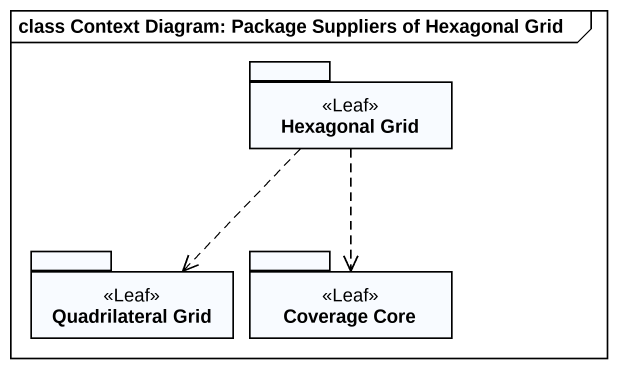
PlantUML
@startuml
mainframe class Context Diagram: Package Suppliers of Hexagonal Grid
package "Hexagonal Grid" as Hexagonal_Grid <<Leaf>> {
}
package "Quadrilateral Grid" as Quadrilateral_Grid <<Leaf>> {
}
package "Coverage Core" as Coverage_Core <<Leaf>> {
}
Hexagonal_Grid ..> Quadrilateral_Grid
Hexagonal_Grid ..> Coverage_Core
@enduml
